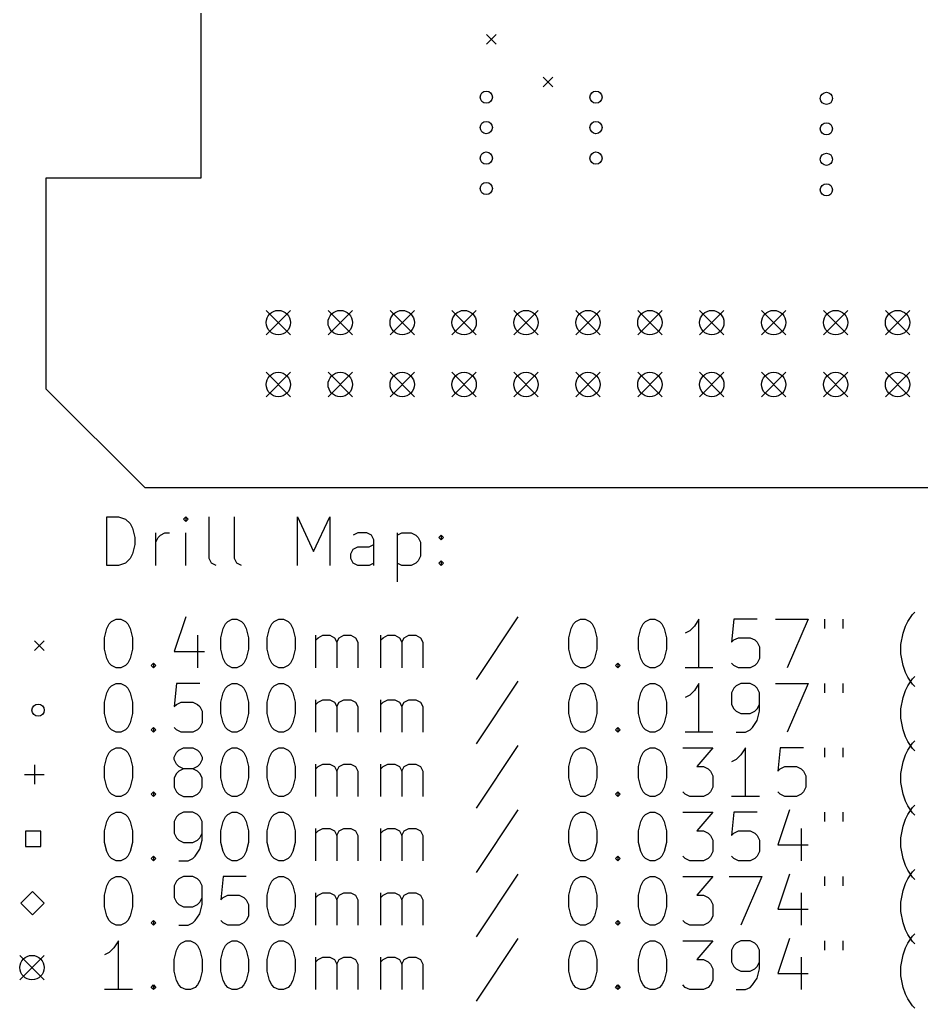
# Model space of a CAD drawing. Extents: x 135.6 to 207.8, y -129.5 to -37.1.
# Drawn here: x 135.61 to 172.59, y -129.52 to -88.98 of the extents above; entities that cross this region are included whole.
import ezdxf

# ---------------------------------------------------------------- set-up
doc = ezdxf.new("R2010")
doc.units = 0
doc.layers.add('BLACK', color=7, linetype='CONTINUOUS')

msp = doc.modelspace()

# ---------------------------------------------------------------- linework, layer by layer
at = {"layer": 'BLACK', "linetype": 'CONTINUOUS'}
for p, q in [((143.038, -86.844), (143.038, -95.48)), ((154.753, -89.575), (155.153, -89.975)), ((155.153, -89.575), (154.753, -89.975)), ((157.08, -91.325), (157.48, -91.725)), ((157.48, -91.325), (157.08, -91.725)), ((136.688, -95.48), (136.688, -104.116)), ((143.038, -95.48), (136.688, -95.48)), ((145.72, -100.897), (146.72, -101.897)), ((146.72, -100.897), (145.72, -101.897)), ((148.26, -100.897), (149.26, -101.897)), ((149.26, -100.897), (148.26, -101.897)), ((150.8, -100.897), (151.8, -101.897)), ((151.8, -100.897), (150.8, -101.897)), ((153.34, -100.897), (154.34, -101.897)), ((154.34, -100.897), (153.34, -101.897)), ((155.88, -100.897), (156.88, -101.897)), ((156.88, -100.897), (155.88, -101.897)), ((158.42, -100.897), (159.42, -101.897)), ((159.42, -100.897), (158.42, -101.897)), ((160.96, -100.897), (161.96, -101.897)), ((161.96, -100.897), (160.96, -101.897)), ((163.5, -100.897), (164.5, -101.897)), ((164.5, -100.897), (163.5, -101.897)), ((166.04, -100.897), (167.04, -101.897)), ((167.04, -100.897), (166.04, -101.897)), ((168.58, -100.897), (169.58, -101.897)), ((169.58, -100.897), (168.58, -101.897)), ((171.12, -100.897), (172.12, -101.897)), ((172.12, -100.897), (171.12, -101.897)), ((145.72, -103.438), (146.72, -104.438)), ((146.72, -103.438), (145.72, -104.438)), ((148.26, -103.438), (149.26, -104.438)), ((149.26, -103.438), (148.26, -104.438)), ((150.8, -103.438), (151.8, -104.438)), ((151.8, -103.438), (150.8, -104.438)), ((153.34, -103.438), (154.34, -104.438)), ((154.34, -103.438), (153.34, -104.438)), ((155.88, -103.438), (156.88, -104.438)), ((156.88, -103.438), (155.88, -104.438)), ((158.42, -103.438), (159.42, -104.438)), ((159.42, -103.438), (158.42, -104.438)), ((160.96, -103.438), (161.96, -104.438)), ((161.96, -103.438), (160.96, -104.438)), ((163.5, -103.438), (164.5, -104.438)), ((164.5, -103.438), (163.5, -104.438)), ((166.04, -103.438), (167.04, -104.438)), ((167.04, -103.438), (166.04, -104.438)), ((168.58, -103.438), (169.58, -104.438)), ((169.58, -103.438), (168.58, -104.438)), ((171.12, -103.438), (172.12, -104.438)), ((172.12, -103.438), (171.12, -104.438)), ((140.752, -108.18), (136.688, -104.116)), ((200.442, -108.18), (140.752, -108.18)), ((139.189, -111.36), (139.189, -109.36)), ((139.189, -109.36), (139.665, -109.36)), ((139.665, -109.36), (139.951, -109.455)), ((139.951, -109.455), (140.142, -109.645)), ((142.427, -109.36), (142.332, -109.455)), ((142.332, -109.455), (142.427, -109.55)), ((142.523, -109.455), (142.427, -109.36)), ((142.427, -109.36), (142.427, -109.55)), ((142.427, -109.55), (142.523, -109.455)), ((143.38, -111.074), (143.38, -109.36)), ((144.427, -111.074), (144.427, -109.36)), ((146.999, -111.36), (146.999, -109.36)), ((146.999, -109.36), (147.665, -110.788)), ((147.665, -110.788), (148.332, -109.36)), ((148.332, -109.36), (148.332, -111.36)), ((140.142, -109.645), (140.237, -109.836)), ((140.237, -109.836), (140.332, -110.217)), ((140.332, -110.217), (140.332, -110.503)), ((141.189, -111.36), (141.189, -110.026)), ((141.189, -110.407), (141.284, -110.217)), ((141.284, -110.217), (141.38, -110.122)), ((141.38, -110.122), (141.57, -110.026)), ((141.57, -110.026), (141.761, -110.026)), ((142.427, -111.36), (142.427, -110.026)), ((149.475, -110.026), (149.284, -110.122)), ((149.856, -110.026), (149.475, -110.026)), ((150.046, -110.122), (149.856, -110.026)), ((150.142, -110.312), (150.046, -110.122)), ((151.094, -110.026), (151.094, -112.026)), ((151.094, -110.122), (151.284, -110.026)), ((151.284, -110.026), (151.665, -110.026)), ((151.665, -110.026), (151.856, -110.122)), ((151.856, -110.122), (151.951, -110.217)), ((151.951, -110.217), (152.046, -110.407)), ((152.808, -110.217), (152.903, -110.122)), ((152.903, -110.312), (152.808, -110.217)), ((152.903, -110.122), (152.999, -110.217)), ((152.903, -110.122), (152.903, -110.312)), ((152.999, -110.217), (152.903, -110.312)), ((140.332, -110.503), (140.237, -110.884)), ((149.284, -110.693), (149.475, -110.598)), ((149.475, -110.598), (149.951, -110.598)), ((149.951, -110.598), (150.142, -110.503)), ((150.142, -111.36), (150.142, -110.312)), ((152.046, -110.407), (152.046, -110.979)), ((140.142, -111.074), (139.951, -111.265)), ((140.237, -110.884), (140.142, -111.074)), ((143.475, -111.265), (143.38, -111.074)), ((144.523, -111.265), (144.427, -111.074)), ((149.189, -110.884), (149.284, -110.693)), ((149.189, -111.074), (149.189, -110.884)), ((149.284, -111.265), (149.189, -111.074)), ((152.046, -110.979), (151.951, -111.169)), ((139.665, -111.36), (139.189, -111.36)), ((139.951, -111.265), (139.665, -111.36)), ((143.665, -111.36), (143.475, -111.265)), ((144.713, -111.36), (144.523, -111.265)), ((149.475, -111.36), (149.284, -111.265)), ((149.951, -111.36), (149.475, -111.36)), ((150.142, -111.265), (149.951, -111.36)), ((151.284, -111.36), (151.094, -111.265)), ((151.665, -111.36), (151.284, -111.36)), ((151.856, -111.265), (151.665, -111.36)), ((151.951, -111.169), (151.856, -111.265)), ((152.808, -111.265), (152.903, -111.169)), ((152.903, -111.36), (152.808, -111.265)), ((152.903, -111.169), (152.999, -111.265)), ((152.903, -111.169), (152.903, -111.36)), ((152.999, -111.265), (152.903, -111.36)), ((142.427, -113.465), (141.951, -114.893)), ((156.046, -113.465), (154.332, -116.036)), ((172.046, -113.655), (172.237, -113.369)), ((172.237, -113.369), (172.332, -113.274)), ((139.189, -113.941), (139.284, -113.75)), ((139.284, -113.75), (139.38, -113.655)), ((139.38, -113.655), (139.57, -113.56)), ((139.57, -113.56), (139.761, -113.56)), ((139.761, -113.56), (139.951, -113.655)), ((139.951, -113.655), (140.046, -113.75)), ((140.046, -113.75), (140.142, -113.941)), ((143.951, -113.941), (144.046, -113.75)), ((144.046, -113.75), (144.142, -113.655)), ((144.142, -113.655), (144.332, -113.56)), ((144.332, -113.56), (144.523, -113.56)), ((144.523, -113.56), (144.713, -113.655)), ((144.713, -113.655), (144.808, -113.75)), ((144.808, -113.75), (144.903, -113.941)), ((145.856, -113.941), (145.951, -113.75)), ((145.951, -113.75), (146.046, -113.655)), ((146.046, -113.655), (146.237, -113.56)), ((146.237, -113.56), (146.427, -113.56)), ((146.427, -113.56), (146.618, -113.655)), ((146.618, -113.655), (146.713, -113.75)), ((146.713, -113.75), (146.808, -113.941)), ((158.237, -113.941), (158.332, -113.75)), ((158.332, -113.75), (158.427, -113.655)), ((158.427, -113.655), (158.618, -113.56)), ((158.618, -113.56), (158.808, -113.56)), ((158.808, -113.56), (158.999, -113.655)), ((158.999, -113.655), (159.094, -113.75)), ((159.094, -113.75), (159.189, -113.941)), ((161.094, -113.941), (161.189, -113.75)), ((161.189, -113.75), (161.284, -113.655)), ((161.284, -113.655), (161.475, -113.56)), ((161.475, -113.56), (161.665, -113.56)), ((161.665, -113.56), (161.856, -113.655)), ((161.856, -113.655), (161.951, -113.75)), ((161.951, -113.75), (162.046, -113.941)), ((163.284, -113.845), (163.094, -114.036)), ((163.475, -113.56), (163.284, -113.845)), ((163.475, -115.56), (163.475, -113.56)), ((164.903, -113.56), (164.808, -114.512)), ((165.856, -113.56), (164.903, -113.56)), ((166.618, -113.56), (167.951, -113.56)), ((167.951, -113.56), (167.094, -115.56)), ((168.618, -113.56), (168.618, -113.941)), ((169.38, -113.56), (169.38, -113.941)), ((171.856, -114.131), (171.951, -113.845)), ((171.951, -113.845), (172.046, -113.655)), ((139.094, -114.322), (139.189, -113.941)), ((139.094, -114.798), (139.094, -114.322)), ((140.142, -113.941), (140.237, -114.322)), ((140.237, -114.322), (140.237, -114.798)), ((142.903, -114.226), (142.903, -115.56)), ((143.856, -114.322), (143.951, -113.941)), ((143.856, -114.798), (143.856, -114.322)), ((144.903, -113.941), (144.999, -114.322)), ((144.999, -114.322), (144.999, -114.798)), ((145.761, -114.322), (145.856, -113.941)), ((145.761, -114.798), (145.761, -114.322)), ((146.808, -113.941), (146.903, -114.322)), ((146.903, -114.322), (146.903, -114.798)), ((147.761, -115.56), (147.761, -114.226)), ((147.761, -114.417), (147.856, -114.322)), ((147.856, -114.322), (148.046, -114.226)), ((148.046, -114.226), (148.332, -114.226)), ((148.332, -114.226), (148.523, -114.322)), ((148.523, -114.322), (148.618, -114.512)), ((148.618, -114.512), (148.713, -114.322)), ((148.713, -114.322), (148.903, -114.226)), ((148.903, -114.226), (149.189, -114.226)), ((149.189, -114.226), (149.38, -114.322)), ((149.38, -114.322), (149.475, -114.512)), ((150.427, -115.56), (150.427, -114.226)), ((150.427, -114.417), (150.523, -114.322)), ((150.523, -114.322), (150.713, -114.226)), ((150.713, -114.226), (150.999, -114.226)), ((150.999, -114.226), (151.189, -114.322)), ((151.189, -114.322), (151.284, -114.512)), ((151.284, -114.512), (151.38, -114.322)), ((151.38, -114.322), (151.57, -114.226)), ((151.57, -114.226), (151.856, -114.226)), ((151.856, -114.226), (152.046, -114.322)), ((152.046, -114.322), (152.142, -114.512)), ((158.142, -114.322), (158.237, -113.941)), ((158.142, -114.798), (158.142, -114.322)), ((159.189, -113.941), (159.284, -114.322)), ((159.284, -114.322), (159.284, -114.798)), ((160.999, -114.322), (161.094, -113.941)), ((160.999, -114.798), (160.999, -114.322)), ((162.046, -113.941), (162.142, -114.322)), ((162.142, -114.322), (162.142, -114.798)), ((163.094, -114.036), (162.903, -114.131)), ((164.903, -114.417), (165.094, -114.322)), ((165.094, -114.322), (165.57, -114.322)), ((165.57, -114.322), (165.761, -114.417)), ((171.761, -114.607), (171.856, -114.131)), ((136.213, -114.455), (136.613, -114.855)), ((136.613, -114.455), (136.213, -114.855)), ((148.618, -114.512), (148.618, -115.56)), ((149.475, -114.512), (149.475, -115.56)), ((151.284, -114.512), (151.284, -115.56)), ((152.142, -114.512), (152.142, -115.56)), ((164.808, -114.512), (164.903, -114.417)), ((165.761, -114.417), (165.856, -114.512)), ((165.856, -114.512), (165.951, -114.703)), ((165.951, -114.703), (165.951, -115.179)), ((171.761, -114.988), (171.761, -114.607)), ((139.189, -115.179), (139.094, -114.798)), ((140.237, -114.798), (140.142, -115.179)), ((141.951, -114.893), (143.189, -114.893)), ((143.951, -115.179), (143.856, -114.798)), ((144.999, -114.798), (144.903, -115.179)), ((145.856, -115.179), (145.761, -114.798)), ((146.903, -114.798), (146.808, -115.179)), ((158.237, -115.179), (158.142, -114.798)), ((159.284, -114.798), (159.189, -115.179)), ((161.094, -115.179), (160.999, -114.798)), ((162.142, -114.798), (162.046, -115.179)), ((171.856, -115.465), (171.761, -114.988)), ((139.284, -115.369), (139.189, -115.179)), ((139.38, -115.465), (139.284, -115.369)), ((139.57, -115.56), (139.38, -115.465)), ((139.951, -115.465), (139.761, -115.56)), ((140.046, -115.369), (139.951, -115.465)), ((140.142, -115.179), (140.046, -115.369)), ((140.999, -115.465), (141.094, -115.369)), ((141.094, -115.56), (140.999, -115.465)), ((141.094, -115.369), (141.189, -115.465)), ((141.094, -115.369), (141.094, -115.56)), ((141.189, -115.465), (141.094, -115.56)), ((144.046, -115.369), (143.951, -115.179)), ((144.142, -115.465), (144.046, -115.369)), ((144.332, -115.56), (144.142, -115.465)), ((144.713, -115.465), (144.523, -115.56)), ((144.808, -115.369), (144.713, -115.465)), ((144.903, -115.179), (144.808, -115.369)), ((145.951, -115.369), (145.856, -115.179)), ((146.046, -115.465), (145.951, -115.369)), ((146.237, -115.56), (146.046, -115.465)), ((146.618, -115.465), (146.427, -115.56)), ((146.713, -115.369), (146.618, -115.465)), ((146.808, -115.179), (146.713, -115.369)), ((158.332, -115.369), (158.237, -115.179)), ((158.427, -115.465), (158.332, -115.369)), ((158.618, -115.56), (158.427, -115.465)), ((158.999, -115.465), (158.808, -115.56)), ((159.094, -115.369), (158.999, -115.465)), ((159.189, -115.179), (159.094, -115.369)), ((160.046, -115.465), (160.142, -115.369)), ((160.142, -115.56), (160.046, -115.465)), ((160.142, -115.369), (160.237, -115.465)), ((160.142, -115.369), (160.142, -115.56)), ((160.237, -115.465), (160.142, -115.56)), ((161.189, -115.369), (161.094, -115.179)), ((161.284, -115.465), (161.189, -115.369)), ((161.475, -115.56), (161.284, -115.465)), ((161.856, -115.465), (161.665, -115.56)), ((161.951, -115.369), (161.856, -115.465)), ((162.046, -115.179), (161.951, -115.369)), ((164.903, -115.465), (164.808, -115.369)), ((165.094, -115.56), (164.903, -115.465)), ((165.761, -115.465), (165.57, -115.56)), ((165.856, -115.369), (165.761, -115.465)), ((165.951, -115.179), (165.856, -115.369)), ((171.951, -115.75), (171.856, -115.465)), ((139.761, -115.56), (139.57, -115.56)), ((144.523, -115.56), (144.332, -115.56)), ((146.427, -115.56), (146.237, -115.56)), ((158.808, -115.56), (158.618, -115.56)), ((161.665, -115.56), (161.475, -115.56)), ((164.046, -115.56), (162.903, -115.56)), ((165.57, -115.56), (165.094, -115.56)), ((172.046, -115.941), (171.951, -115.75)), ((172.237, -116.226), (172.046, -115.941)), ((172.237, -116.009), (172.332, -115.914)), ((139.284, -116.39), (139.38, -116.295)), ((139.38, -116.295), (139.57, -116.2)), ((139.57, -116.2), (139.761, -116.2)), ((139.761, -116.2), (139.951, -116.295)), ((139.951, -116.295), (140.046, -116.39)), ((142.046, -116.2), (141.951, -117.152)), ((142.999, -116.2), (142.046, -116.2)), ((144.046, -116.39), (144.142, -116.295)), ((144.142, -116.295), (144.332, -116.2)), ((144.332, -116.2), (144.523, -116.2)), ((144.523, -116.2), (144.713, -116.295)), ((144.713, -116.295), (144.808, -116.39)), ((145.951, -116.39), (146.046, -116.295)), ((146.046, -116.295), (146.237, -116.2)), ((146.237, -116.2), (146.427, -116.2)), ((146.427, -116.2), (146.618, -116.295)), ((146.618, -116.295), (146.713, -116.39)), ((156.046, -116.105), (154.332, -118.676)), ((158.332, -116.39), (158.427, -116.295)), ((158.427, -116.295), (158.618, -116.2)), ((158.618, -116.2), (158.808, -116.2)), ((158.808, -116.2), (158.999, -116.295)), ((158.999, -116.295), (159.094, -116.39)), ((161.189, -116.39), (161.284, -116.295)), ((161.284, -116.295), (161.475, -116.2)), ((161.475, -116.2), (161.665, -116.2)), ((161.665, -116.2), (161.856, -116.295)), ((161.856, -116.295), (161.951, -116.39)), ((163.475, -116.2), (163.284, -116.485)), ((163.475, -118.2), (163.475, -116.2)), ((164.999, -116.295), (164.903, -116.39)), ((165.189, -116.2), (164.999, -116.295)), ((165.57, -116.2), (165.189, -116.2)), ((165.761, -116.295), (165.57, -116.2)), ((165.856, -116.39), (165.761, -116.295)), ((166.618, -116.2), (167.951, -116.2)), ((167.951, -116.2), (167.094, -118.2)), ((168.618, -116.2), (168.618, -116.581)), ((169.38, -116.2), (169.38, -116.581)), ((171.951, -116.485), (172.046, -116.295)), ((172.046, -116.295), (172.237, -116.009)), ((172.332, -116.322), (172.237, -116.226)), ((139.094, -116.962), (139.189, -116.581)), ((139.189, -116.581), (139.284, -116.39)), ((140.046, -116.39), (140.142, -116.581)), ((140.142, -116.581), (140.237, -116.962)), ((143.856, -116.962), (143.951, -116.581)), ((143.951, -116.581), (144.046, -116.39)), ((144.808, -116.39), (144.903, -116.581)), ((144.903, -116.581), (144.999, -116.962)), ((145.761, -116.962), (145.856, -116.581)), ((145.856, -116.581), (145.951, -116.39)), ((146.713, -116.39), (146.808, -116.581)), ((146.808, -116.581), (146.903, -116.962)), ((158.142, -116.962), (158.237, -116.581)), ((158.237, -116.581), (158.332, -116.39)), ((159.094, -116.39), (159.189, -116.581)), ((159.189, -116.581), (159.284, -116.962)), ((160.999, -116.962), (161.094, -116.581)), ((161.094, -116.581), (161.189, -116.39)), ((161.951, -116.39), (162.046, -116.581)), ((162.046, -116.581), (162.142, -116.962)), ((163.094, -116.676), (162.903, -116.771)), ((163.284, -116.485), (163.094, -116.676)), ((164.903, -116.39), (164.808, -116.581)), ((164.808, -116.581), (164.808, -117.057)), ((165.951, -116.581), (165.856, -116.39)), ((165.951, -117.343), (165.951, -116.581)), ((171.761, -117.247), (171.856, -116.771)), ((171.856, -116.771), (171.951, -116.485)), ((139.094, -117.438), (139.094, -116.962)), ((140.237, -116.962), (140.237, -117.438)), ((141.951, -117.152), (142.046, -117.057)), ((142.046, -117.057), (142.237, -116.962)), ((142.237, -116.962), (142.713, -116.962)), ((142.713, -116.962), (142.903, -117.057)), ((142.903, -117.057), (142.999, -117.152)), ((142.999, -117.152), (143.094, -117.343)), ((143.856, -117.438), (143.856, -116.962)), ((144.999, -116.962), (144.999, -117.438)), ((145.761, -117.438), (145.761, -116.962)), ((146.903, -116.962), (146.903, -117.438)), ((147.761, -118.2), (147.761, -116.866)), ((147.761, -117.057), (147.856, -116.962)), ((147.856, -116.962), (148.046, -116.866)), ((148.046, -116.866), (148.332, -116.866)), ((148.332, -116.866), (148.523, -116.962)), ((148.523, -116.962), (148.618, -117.152)), ((148.618, -117.152), (148.713, -116.962)), ((148.618, -117.152), (148.618, -118.2)), ((148.713, -116.962), (148.903, -116.866)), ((148.903, -116.866), (149.189, -116.866)), ((149.189, -116.866), (149.38, -116.962)), ((149.38, -116.962), (149.475, -117.152)), ((149.475, -117.152), (149.475, -118.2)), ((150.427, -118.2), (150.427, -116.866)), ((150.427, -117.057), (150.523, -116.962)), ((150.523, -116.962), (150.713, -116.866)), ((150.713, -116.866), (150.999, -116.866)), ((150.999, -116.866), (151.189, -116.962)), ((151.189, -116.962), (151.284, -117.152)), ((151.284, -117.152), (151.38, -116.962)), ((151.284, -117.152), (151.284, -118.2)), ((151.38, -116.962), (151.57, -116.866)), ((151.57, -116.866), (151.856, -116.866)), ((151.856, -116.866), (152.046, -116.962)), ((152.046, -116.962), (152.142, -117.152)), ((152.142, -117.152), (152.142, -118.2)), ((158.142, -117.438), (158.142, -116.962)), ((159.284, -116.962), (159.284, -117.438)), ((160.999, -117.438), (160.999, -116.962)), ((162.142, -116.962), (162.142, -117.438)), ((164.808, -117.057), (164.903, -117.247)), ((165.856, -117.247), (165.951, -117.057)), ((139.189, -117.819), (139.094, -117.438)), ((140.237, -117.438), (140.142, -117.819)), ((143.094, -117.343), (143.094, -117.819)), ((143.951, -117.819), (143.856, -117.438)), ((144.999, -117.438), (144.903, -117.819)), ((145.856, -117.819), (145.761, -117.438)), ((146.903, -117.438), (146.808, -117.819)), ((158.237, -117.819), (158.142, -117.438)), ((159.284, -117.438), (159.189, -117.819)), ((161.094, -117.819), (160.999, -117.438)), ((162.142, -117.438), (162.046, -117.819)), ((164.903, -117.247), (164.999, -117.343)), ((164.999, -117.343), (165.189, -117.438)), ((165.189, -117.438), (165.57, -117.438)), ((165.57, -117.438), (165.761, -117.343)), ((165.761, -117.343), (165.856, -117.247)), ((165.856, -117.724), (165.951, -117.343)), ((171.761, -117.628), (171.761, -117.247)), ((139.284, -118.009), (139.189, -117.819)), ((140.142, -117.819), (140.046, -118.009)), ((143.094, -117.819), (142.999, -118.009)), ((144.046, -118.009), (143.951, -117.819)), ((144.903, -117.819), (144.808, -118.009)), ((145.951, -118.009), (145.856, -117.819)), ((146.808, -117.819), (146.713, -118.009)), ((158.332, -118.009), (158.237, -117.819)), ((159.189, -117.819), (159.094, -118.009)), ((161.189, -118.009), (161.094, -117.819)), ((162.046, -117.819), (161.951, -118.009)), ((165.665, -118.009), (165.856, -117.724)), ((171.856, -118.105), (171.761, -117.628)), ((139.38, -118.105), (139.284, -118.009)), ((139.57, -118.2), (139.38, -118.105)), ((139.761, -118.2), (139.57, -118.2)), ((139.951, -118.105), (139.761, -118.2)), ((140.046, -118.009), (139.951, -118.105)), ((140.999, -118.105), (141.094, -118.009)), ((141.094, -118.2), (140.999, -118.105)), ((141.094, -118.009), (141.189, -118.105)), ((141.094, -118.009), (141.094, -118.2)), ((141.189, -118.105), (141.094, -118.2)), ((142.046, -118.105), (141.951, -118.009)), ((142.237, -118.2), (142.046, -118.105)), ((142.713, -118.2), (142.237, -118.2)), ((142.903, -118.105), (142.713, -118.2)), ((142.999, -118.009), (142.903, -118.105)), ((144.142, -118.105), (144.046, -118.009)), ((144.332, -118.2), (144.142, -118.105)), ((144.523, -118.2), (144.332, -118.2)), ((144.713, -118.105), (144.523, -118.2)), ((144.808, -118.009), (144.713, -118.105)), ((146.046, -118.105), (145.951, -118.009)), ((146.237, -118.2), (146.046, -118.105)), ((146.427, -118.2), (146.237, -118.2)), ((146.618, -118.105), (146.427, -118.2)), ((146.713, -118.009), (146.618, -118.105)), ((158.427, -118.105), (158.332, -118.009)), ((158.618, -118.2), (158.427, -118.105)), ((158.808, -118.2), (158.618, -118.2)), ((158.999, -118.105), (158.808, -118.2)), ((159.094, -118.009), (158.999, -118.105)), ((160.046, -118.105), (160.142, -118.009)), ((160.142, -118.2), (160.046, -118.105)), ((160.142, -118.009), (160.237, -118.105)), ((160.142, -118.009), (160.142, -118.2)), ((160.237, -118.105), (160.142, -118.2)), ((161.284, -118.105), (161.189, -118.009)), ((161.475, -118.2), (161.284, -118.105)), ((161.665, -118.2), (161.475, -118.2)), ((161.856, -118.105), (161.665, -118.2)), ((161.951, -118.009), (161.856, -118.105)), ((164.046, -118.2), (162.903, -118.2)), ((164.999, -118.2), (165.38, -118.2)), ((165.38, -118.2), (165.57, -118.105)), ((165.57, -118.105), (165.665, -118.009)), ((171.951, -118.39), (171.856, -118.105)), ((172.046, -118.581), (171.951, -118.39)), ((156.046, -118.745), (154.332, -121.316)), ((172.237, -118.866), (172.046, -118.581)), ((172.046, -118.935), (172.237, -118.649)), ((172.237, -118.649), (172.332, -118.554)), ((139.189, -119.221), (139.284, -119.03)), ((139.284, -119.03), (139.38, -118.935)), ((139.38, -118.935), (139.57, -118.84)), ((139.57, -118.84), (139.761, -118.84)), ((139.761, -118.84), (139.951, -118.935)), ((139.951, -118.935), (140.046, -119.03)), ((140.046, -119.03), (140.142, -119.221)), ((141.951, -119.221), (142.046, -119.03)), ((142.046, -119.03), (142.142, -118.935)), ((142.142, -118.935), (142.332, -118.84)), ((142.332, -118.84), (142.713, -118.84)), ((142.713, -118.84), (142.903, -118.935)), ((142.903, -118.935), (142.999, -119.03)), ((142.999, -119.03), (143.094, -119.221)), ((143.951, -119.221), (144.046, -119.03)), ((144.046, -119.03), (144.142, -118.935)), ((144.142, -118.935), (144.332, -118.84)), ((144.332, -118.84), (144.523, -118.84)), ((144.523, -118.84), (144.713, -118.935)), ((144.713, -118.935), (144.808, -119.03)), ((144.808, -119.03), (144.903, -119.221)), ((145.856, -119.221), (145.951, -119.03)), ((145.951, -119.03), (146.046, -118.935)), ((146.046, -118.935), (146.237, -118.84)), ((146.237, -118.84), (146.427, -118.84)), ((146.427, -118.84), (146.618, -118.935)), ((146.618, -118.935), (146.713, -119.03)), ((146.713, -119.03), (146.808, -119.221)), ((158.237, -119.221), (158.332, -119.03)), ((158.332, -119.03), (158.427, -118.935)), ((158.427, -118.935), (158.618, -118.84)), ((158.618, -118.84), (158.808, -118.84)), ((158.808, -118.84), (158.999, -118.935)), ((158.999, -118.935), (159.094, -119.03)), ((159.094, -119.03), (159.189, -119.221)), ((161.094, -119.221), (161.189, -119.03)), ((161.189, -119.03), (161.284, -118.935)), ((161.284, -118.935), (161.475, -118.84)), ((161.475, -118.84), (161.665, -118.84)), ((161.665, -118.84), (161.856, -118.935)), ((161.856, -118.935), (161.951, -119.03)), ((161.951, -119.03), (162.046, -119.221)), ((162.808, -118.84), (164.046, -118.84)), ((164.046, -118.84), (163.38, -119.602)), ((165.189, -119.125), (164.999, -119.316)), ((165.38, -118.84), (165.189, -119.125)), ((165.38, -120.84), (165.38, -118.84)), ((166.808, -118.84), (166.713, -119.792)), ((167.761, -118.84), (166.808, -118.84)), ((168.618, -118.84), (168.618, -119.221)), ((169.38, -118.84), (169.38, -119.221)), ((171.856, -119.411), (171.951, -119.125)), ((171.951, -119.125), (172.046, -118.935)), ((172.332, -118.962), (172.237, -118.866)), ((136.213, -119.535), (136.213, -120.335)), ((139.094, -119.602), (139.189, -119.221)), ((139.094, -120.078), (139.094, -119.602)), ((140.142, -119.221), (140.237, -119.602)), ((140.237, -119.602), (140.237, -120.078)), ((141.951, -119.316), (141.951, -119.221)), ((142.046, -119.506), (141.951, -119.316)), ((142.142, -119.602), (142.046, -119.506)), ((142.332, -119.697), (142.142, -119.602)), ((142.903, -119.602), (142.713, -119.697)), ((142.999, -119.506), (142.903, -119.602)), ((143.094, -119.316), (142.999, -119.506)), ((143.094, -119.221), (143.094, -119.316)), ((143.856, -119.602), (143.951, -119.221)), ((143.856, -120.078), (143.856, -119.602)), ((144.903, -119.221), (144.999, -119.602)), ((144.999, -119.602), (144.999, -120.078)), ((145.761, -119.602), (145.856, -119.221)), ((145.761, -120.078), (145.761, -119.602)), ((146.808, -119.221), (146.903, -119.602)), ((146.903, -119.602), (146.903, -120.078)), ((147.761, -120.84), (147.761, -119.506)), ((147.761, -119.697), (147.856, -119.602)), ((147.856, -119.602), (148.046, -119.506)), ((148.046, -119.506), (148.332, -119.506)), ((148.332, -119.506), (148.523, -119.602)), ((148.523, -119.602), (148.618, -119.792)), ((148.618, -119.792), (148.713, -119.602)), ((148.713, -119.602), (148.903, -119.506)), ((148.903, -119.506), (149.189, -119.506)), ((149.189, -119.506), (149.38, -119.602)), ((149.38, -119.602), (149.475, -119.792)), ((150.427, -120.84), (150.427, -119.506)), ((150.427, -119.697), (150.523, -119.602)), ((150.523, -119.602), (150.713, -119.506)), ((150.713, -119.506), (150.999, -119.506)), ((150.999, -119.506), (151.189, -119.602)), ((151.189, -119.602), (151.284, -119.792)), ((151.284, -119.792), (151.38, -119.602)), ((151.38, -119.602), (151.57, -119.506)), ((151.57, -119.506), (151.856, -119.506)), ((151.856, -119.506), (152.046, -119.602)), ((152.046, -119.602), (152.142, -119.792)), ((158.142, -119.602), (158.237, -119.221)), ((158.142, -120.078), (158.142, -119.602)), ((159.189, -119.221), (159.284, -119.602)), ((159.284, -119.602), (159.284, -120.078)), ((160.999, -119.602), (161.094, -119.221)), ((160.999, -120.078), (160.999, -119.602)), ((162.046, -119.221), (162.142, -119.602)), ((162.142, -119.602), (162.142, -120.078)), ((163.38, -119.602), (163.665, -119.602)), ((163.665, -119.602), (163.856, -119.697)), ((164.999, -119.316), (164.808, -119.411)), ((166.808, -119.697), (166.999, -119.602)), ((166.999, -119.602), (167.475, -119.602)), ((167.475, -119.602), (167.665, -119.697)), ((171.761, -119.887), (171.856, -119.411)), ((135.813, -119.935), (136.613, -119.935)), ((142.046, -119.887), (141.951, -120.078)), ((142.142, -119.792), (142.046, -119.887)), ((142.332, -119.697), (142.142, -119.792)), ((142.713, -119.697), (142.332, -119.697)), ((142.903, -119.792), (142.713, -119.697)), ((142.999, -119.887), (142.903, -119.792)), ((143.094, -120.078), (142.999, -119.887)), ((148.618, -119.792), (148.618, -120.84)), ((149.475, -119.792), (149.475, -120.84)), ((151.284, -119.792), (151.284, -120.84)), ((152.142, -119.792), (152.142, -120.84)), ((163.856, -119.697), (163.951, -119.792)), ((163.951, -119.792), (164.046, -119.983)), ((164.046, -119.983), (164.046, -120.459)), ((166.713, -119.792), (166.808, -119.697)), ((167.665, -119.697), (167.761, -119.792)), ((167.761, -119.792), (167.856, -119.983)), ((167.856, -119.983), (167.856, -120.459)), ((171.761, -120.268), (171.761, -119.887)), ((139.189, -120.459), (139.094, -120.078)), ((140.237, -120.078), (140.142, -120.459)), ((141.951, -120.078), (141.951, -120.459)), ((143.094, -120.459), (143.094, -120.078)), ((143.951, -120.459), (143.856, -120.078)), ((144.999, -120.078), (144.903, -120.459)), ((145.856, -120.459), (145.761, -120.078)), ((146.903, -120.078), (146.808, -120.459)), ((158.237, -120.459), (158.142, -120.078)), ((159.284, -120.078), (159.189, -120.459)), ((161.094, -120.459), (160.999, -120.078)), ((162.142, -120.078), (162.046, -120.459)), ((171.856, -120.745), (171.761, -120.268)), ((139.284, -120.649), (139.189, -120.459)), ((139.38, -120.745), (139.284, -120.649)), ((139.57, -120.84), (139.38, -120.745)), ((139.951, -120.745), (139.761, -120.84)), ((140.046, -120.649), (139.951, -120.745)), ((140.142, -120.459), (140.046, -120.649)), ((140.999, -120.745), (141.094, -120.649)), ((141.094, -120.84), (140.999, -120.745)), ((141.094, -120.649), (141.189, -120.745)), ((141.094, -120.649), (141.094, -120.84)), ((141.189, -120.745), (141.094, -120.84)), ((141.951, -120.459), (142.046, -120.649)), ((142.046, -120.649), (142.142, -120.745)), ((142.142, -120.745), (142.332, -120.84)), ((142.713, -120.84), (142.903, -120.745)), ((142.903, -120.745), (142.999, -120.649)), ((142.999, -120.649), (143.094, -120.459)), ((144.046, -120.649), (143.951, -120.459)), ((144.142, -120.745), (144.046, -120.649)), ((144.332, -120.84), (144.142, -120.745)), ((144.713, -120.745), (144.523, -120.84)), ((144.808, -120.649), (144.713, -120.745)), ((144.903, -120.459), (144.808, -120.649)), ((145.951, -120.649), (145.856, -120.459)), ((146.046, -120.745), (145.951, -120.649)), ((146.237, -120.84), (146.046, -120.745)), ((146.618, -120.745), (146.427, -120.84)), ((146.713, -120.649), (146.618, -120.745)), ((146.808, -120.459), (146.713, -120.649)), ((158.332, -120.649), (158.237, -120.459)), ((158.427, -120.745), (158.332, -120.649)), ((158.618, -120.84), (158.427, -120.745)), ((158.999, -120.745), (158.808, -120.84)), ((159.094, -120.649), (158.999, -120.745)), ((159.189, -120.459), (159.094, -120.649)), ((160.046, -120.745), (160.142, -120.649)), ((160.142, -120.84), (160.046, -120.745)), ((160.142, -120.649), (160.237, -120.745)), ((160.142, -120.649), (160.142, -120.84)), ((160.237, -120.745), (160.142, -120.84)), ((161.189, -120.649), (161.094, -120.459)), ((161.284, -120.745), (161.189, -120.649)), ((161.475, -120.84), (161.284, -120.745)), ((161.856, -120.745), (161.665, -120.84)), ((161.951, -120.649), (161.856, -120.745)), ((162.046, -120.459), (161.951, -120.649)), ((162.903, -120.745), (162.808, -120.649)), ((163.094, -120.84), (162.903, -120.745)), ((163.856, -120.745), (163.665, -120.84)), ((163.951, -120.649), (163.856, -120.745)), ((164.046, -120.459), (163.951, -120.649)), ((166.808, -120.745), (166.713, -120.649)), ((166.999, -120.84), (166.808, -120.745)), ((167.665, -120.745), (167.475, -120.84)), ((167.761, -120.649), (167.665, -120.745)), ((167.856, -120.459), (167.761, -120.649)), ((171.951, -121.03), (171.856, -120.745)), ((139.761, -120.84), (139.57, -120.84)), ((142.332, -120.84), (142.713, -120.84)), ((144.523, -120.84), (144.332, -120.84)), ((146.427, -120.84), (146.237, -120.84)), ((158.808, -120.84), (158.618, -120.84)), ((161.665, -120.84), (161.475, -120.84)), ((163.665, -120.84), (163.094, -120.84)), ((165.951, -120.84), (164.808, -120.84)), ((167.475, -120.84), (166.999, -120.84)), ((172.046, -121.221), (171.951, -121.03)), ((172.237, -121.506), (172.046, -121.221)), ((172.237, -121.289), (172.332, -121.194)), ((139.284, -121.67), (139.38, -121.575)), ((139.38, -121.575), (139.57, -121.48)), ((139.57, -121.48), (139.761, -121.48)), ((139.761, -121.48), (139.951, -121.575)), ((139.951, -121.575), (140.046, -121.67)), ((142.142, -121.575), (142.046, -121.67)), ((142.332, -121.48), (142.142, -121.575)), ((142.713, -121.48), (142.332, -121.48)), ((142.903, -121.575), (142.713, -121.48)), ((142.999, -121.67), (142.903, -121.575)), ((144.046, -121.67), (144.142, -121.575)), ((144.142, -121.575), (144.332, -121.48)), ((144.332, -121.48), (144.523, -121.48)), ((144.523, -121.48), (144.713, -121.575)), ((144.713, -121.575), (144.808, -121.67)), ((145.951, -121.67), (146.046, -121.575)), ((146.046, -121.575), (146.237, -121.48)), ((146.237, -121.48), (146.427, -121.48)), ((146.427, -121.48), (146.618, -121.575)), ((146.618, -121.575), (146.713, -121.67)), ((156.046, -121.385), (154.332, -123.956)), ((158.332, -121.67), (158.427, -121.575)), ((158.427, -121.575), (158.618, -121.48)), ((158.618, -121.48), (158.808, -121.48)), ((158.808, -121.48), (158.999, -121.575)), ((158.999, -121.575), (159.094, -121.67)), ((161.189, -121.67), (161.284, -121.575)), ((161.284, -121.575), (161.475, -121.48)), ((161.475, -121.48), (161.665, -121.48)), ((161.665, -121.48), (161.856, -121.575)), ((161.856, -121.575), (161.951, -121.67)), ((162.808, -121.48), (164.046, -121.48)), ((164.046, -121.48), (163.38, -122.242)), ((164.903, -121.48), (164.808, -122.432)), ((165.856, -121.48), (164.903, -121.48)), ((167.189, -121.385), (166.713, -122.813)), ((168.618, -121.48), (168.618, -121.861)), ((169.38, -121.48), (169.38, -121.861)), ((171.951, -121.765), (172.046, -121.575)), ((172.046, -121.575), (172.237, -121.289)), ((172.332, -121.602), (172.237, -121.506)), ((139.094, -122.242), (139.189, -121.861)), ((139.189, -121.861), (139.284, -121.67)), ((140.046, -121.67), (140.142, -121.861)), ((140.142, -121.861), (140.237, -122.242)), ((142.046, -121.67), (141.951, -121.861)), ((141.951, -121.861), (141.951, -122.337)), ((143.094, -121.861), (142.999, -121.67)), ((143.094, -122.623), (143.094, -121.861)), ((143.856, -122.242), (143.951, -121.861)), ((143.951, -121.861), (144.046, -121.67)), ((144.808, -121.67), (144.903, -121.861)), ((144.903, -121.861), (144.999, -122.242)), ((145.761, -122.242), (145.856, -121.861)), ((145.856, -121.861), (145.951, -121.67)), ((146.713, -121.67), (146.808, -121.861)), ((146.808, -121.861), (146.903, -122.242)), ((158.142, -122.242), (158.237, -121.861)), ((158.237, -121.861), (158.332, -121.67)), ((159.094, -121.67), (159.189, -121.861)), ((159.189, -121.861), (159.284, -122.242)), ((160.999, -122.242), (161.094, -121.861)), ((161.094, -121.861), (161.189, -121.67)), ((161.951, -121.67), (162.046, -121.861)), ((162.046, -121.861), (162.142, -122.242)), ((171.856, -122.051), (171.951, -121.765)), ((136.481, -122.257), (135.845, -122.257)), ((135.845, -122.257), (135.845, -122.893)), ((136.481, -122.893), (136.481, -122.257)), ((139.094, -122.718), (139.094, -122.242)), ((140.237, -122.242), (140.237, -122.718)), ((141.951, -122.337), (142.046, -122.527)), ((142.999, -122.527), (143.094, -122.337)), ((143.856, -122.718), (143.856, -122.242)), ((144.999, -122.242), (144.999, -122.718)), ((145.761, -122.718), (145.761, -122.242)), ((146.903, -122.242), (146.903, -122.718)), ((147.761, -123.48), (147.761, -122.146)), ((147.761, -122.337), (147.856, -122.242)), ((147.856, -122.242), (148.046, -122.146)), ((148.046, -122.146), (148.332, -122.146)), ((148.332, -122.146), (148.523, -122.242)), ((148.523, -122.242), (148.618, -122.432)), ((148.618, -122.432), (148.713, -122.242)), ((148.618, -122.432), (148.618, -123.48)), ((148.713, -122.242), (148.903, -122.146)), ((148.903, -122.146), (149.189, -122.146)), ((149.189, -122.146), (149.38, -122.242)), ((149.38, -122.242), (149.475, -122.432)), ((149.475, -122.432), (149.475, -123.48)), ((150.427, -123.48), (150.427, -122.146)), ((150.427, -122.337), (150.523, -122.242)), ((150.523, -122.242), (150.713, -122.146)), ((150.713, -122.146), (150.999, -122.146)), ((150.999, -122.146), (151.189, -122.242)), ((151.189, -122.242), (151.284, -122.432)), ((151.284, -122.432), (151.38, -122.242)), ((151.284, -122.432), (151.284, -123.48)), ((151.38, -122.242), (151.57, -122.146)), ((151.57, -122.146), (151.856, -122.146)), ((151.856, -122.146), (152.046, -122.242)), ((152.046, -122.242), (152.142, -122.432)), ((152.142, -122.432), (152.142, -123.48)), ((158.142, -122.718), (158.142, -122.242)), ((159.284, -122.242), (159.284, -122.718)), ((160.999, -122.718), (160.999, -122.242)), ((162.142, -122.242), (162.142, -122.718)), ((163.38, -122.242), (163.665, -122.242)), ((163.665, -122.242), (163.856, -122.337)), ((163.856, -122.337), (163.951, -122.432)), ((163.951, -122.432), (164.046, -122.623)), ((164.808, -122.432), (164.903, -122.337)), ((164.903, -122.337), (165.094, -122.242)), ((165.094, -122.242), (165.57, -122.242)), ((165.57, -122.242), (165.761, -122.337)), ((165.761, -122.337), (165.856, -122.432)), ((165.856, -122.432), (165.951, -122.623)), ((167.665, -122.146), (167.665, -123.48)), ((171.761, -122.527), (171.856, -122.051)), ((139.189, -123.099), (139.094, -122.718)), ((140.237, -122.718), (140.142, -123.099)), ((142.046, -122.527), (142.142, -122.623)), ((142.142, -122.623), (142.332, -122.718)), ((142.332, -122.718), (142.713, -122.718)), ((142.713, -122.718), (142.903, -122.623)), ((142.903, -122.623), (142.999, -122.527)), ((142.999, -123.004), (143.094, -122.623)), ((143.951, -123.099), (143.856, -122.718)), ((144.999, -122.718), (144.903, -123.099)), ((145.856, -123.099), (145.761, -122.718)), ((146.903, -122.718), (146.808, -123.099)), ((158.237, -123.099), (158.142, -122.718)), ((159.284, -122.718), (159.189, -123.099)), ((161.094, -123.099), (160.999, -122.718)), ((162.142, -122.718), (162.046, -123.099)), ((164.046, -122.623), (164.046, -123.099)), ((165.951, -122.623), (165.951, -123.099)), ((166.713, -122.813), (167.951, -122.813)), ((171.761, -122.908), (171.761, -122.527)), ((135.845, -122.893), (136.481, -122.893)), ((139.284, -123.289), (139.189, -123.099)), ((140.142, -123.099), (140.046, -123.289)), ((142.808, -123.289), (142.999, -123.004)), ((144.046, -123.289), (143.951, -123.099)), ((144.903, -123.099), (144.808, -123.289)), ((145.951, -123.289), (145.856, -123.099)), ((146.808, -123.099), (146.713, -123.289)), ((158.332, -123.289), (158.237, -123.099)), ((159.189, -123.099), (159.094, -123.289)), ((161.189, -123.289), (161.094, -123.099)), ((162.046, -123.099), (161.951, -123.289)), ((164.046, -123.099), (163.951, -123.289)), ((165.951, -123.099), (165.856, -123.289)), ((171.856, -123.385), (171.761, -122.908)), ((139.38, -123.385), (139.284, -123.289)), ((139.57, -123.48), (139.38, -123.385)), ((139.761, -123.48), (139.57, -123.48)), ((139.951, -123.385), (139.761, -123.48)), ((140.046, -123.289), (139.951, -123.385)), ((140.999, -123.385), (141.094, -123.289)), ((141.094, -123.48), (140.999, -123.385)), ((141.094, -123.289), (141.189, -123.385)), ((141.094, -123.289), (141.094, -123.48)), ((141.189, -123.385), (141.094, -123.48)), ((142.142, -123.48), (142.523, -123.48)), ((142.523, -123.48), (142.713, -123.385)), ((142.713, -123.385), (142.808, -123.289)), ((144.142, -123.385), (144.046, -123.289)), ((144.332, -123.48), (144.142, -123.385)), ((144.523, -123.48), (144.332, -123.48)), ((144.713, -123.385), (144.523, -123.48)), ((144.808, -123.289), (144.713, -123.385)), ((146.046, -123.385), (145.951, -123.289)), ((146.237, -123.48), (146.046, -123.385)), ((146.427, -123.48), (146.237, -123.48)), ((146.618, -123.385), (146.427, -123.48)), ((146.713, -123.289), (146.618, -123.385)), ((158.427, -123.385), (158.332, -123.289)), ((158.618, -123.48), (158.427, -123.385)), ((158.808, -123.48), (158.618, -123.48)), ((158.999, -123.385), (158.808, -123.48)), ((159.094, -123.289), (158.999, -123.385)), ((160.046, -123.385), (160.142, -123.289)), ((160.142, -123.48), (160.046, -123.385)), ((160.142, -123.289), (160.237, -123.385)), ((160.142, -123.289), (160.142, -123.48)), ((160.237, -123.385), (160.142, -123.48)), ((161.284, -123.385), (161.189, -123.289)), ((161.475, -123.48), (161.284, -123.385)), ((161.665, -123.48), (161.475, -123.48)), ((161.856, -123.385), (161.665, -123.48)), ((161.951, -123.289), (161.856, -123.385)), ((162.903, -123.385), (162.808, -123.289)), ((163.094, -123.48), (162.903, -123.385)), ((163.665, -123.48), (163.094, -123.48)), ((163.856, -123.385), (163.665, -123.48)), ((163.951, -123.289), (163.856, -123.385)), ((164.903, -123.385), (164.808, -123.289)), ((165.094, -123.48), (164.903, -123.385)), ((165.57, -123.48), (165.094, -123.48)), ((165.761, -123.385), (165.57, -123.48)), ((165.856, -123.289), (165.761, -123.385)), ((171.951, -123.67), (171.856, -123.385)), ((156.046, -124.025), (154.332, -126.596)), ((167.189, -124.025), (166.713, -125.453)), ((172.046, -123.861), (171.951, -123.67)), ((172.237, -124.146), (172.046, -123.861)), ((172.046, -124.215), (172.237, -123.929)), ((172.237, -123.929), (172.332, -123.834)), ((139.189, -124.501), (139.284, -124.31)), ((139.284, -124.31), (139.38, -124.215)), ((139.38, -124.215), (139.57, -124.12)), ((139.57, -124.12), (139.761, -124.12)), ((139.761, -124.12), (139.951, -124.215)), ((139.951, -124.215), (140.046, -124.31)), ((140.046, -124.31), (140.142, -124.501)), ((142.046, -124.31), (141.951, -124.501)), ((142.142, -124.215), (142.046, -124.31)), ((142.332, -124.12), (142.142, -124.215)), ((142.713, -124.12), (142.332, -124.12)), ((142.903, -124.215), (142.713, -124.12)), ((142.999, -124.31), (142.903, -124.215)), ((143.094, -124.501), (142.999, -124.31)), ((143.951, -124.12), (143.856, -125.072)), ((144.903, -124.12), (143.951, -124.12)), ((145.856, -124.501), (145.951, -124.31)), ((145.951, -124.31), (146.046, -124.215)), ((146.046, -124.215), (146.237, -124.12)), ((146.237, -124.12), (146.427, -124.12)), ((146.427, -124.12), (146.618, -124.215)), ((146.618, -124.215), (146.713, -124.31)), ((146.713, -124.31), (146.808, -124.501)), ((158.237, -124.501), (158.332, -124.31)), ((158.332, -124.31), (158.427, -124.215)), ((158.427, -124.215), (158.618, -124.12)), ((158.618, -124.12), (158.808, -124.12)), ((158.808, -124.12), (158.999, -124.215)), ((158.999, -124.215), (159.094, -124.31)), ((159.094, -124.31), (159.189, -124.501)), ((161.094, -124.501), (161.189, -124.31)), ((161.189, -124.31), (161.284, -124.215)), ((161.284, -124.215), (161.475, -124.12)), ((161.475, -124.12), (161.665, -124.12)), ((161.665, -124.12), (161.856, -124.215)), ((161.856, -124.215), (161.951, -124.31)), ((161.951, -124.31), (162.046, -124.501)), ((162.808, -124.12), (164.046, -124.12)), ((164.046, -124.12), (163.38, -124.882)), ((164.713, -124.12), (166.046, -124.12)), ((166.046, -124.12), (165.189, -126.12)), ((168.618, -124.12), (168.618, -124.501)), ((169.38, -124.12), (169.38, -124.501)), ((171.856, -124.691), (171.951, -124.405)), ((171.951, -124.405), (172.046, -124.215)), ((172.332, -124.242), (172.237, -124.146)), ((136.138, -124.74), (135.663, -125.215)), ((136.613, -125.215), (136.138, -124.74)), ((139.094, -124.882), (139.189, -124.501)), ((140.142, -124.501), (140.237, -124.882)), ((141.951, -124.501), (141.951, -124.977)), ((143.094, -125.263), (143.094, -124.501)), ((145.761, -124.882), (145.856, -124.501)), ((146.808, -124.501), (146.903, -124.882)), ((147.761, -126.12), (147.761, -124.786)), ((147.856, -124.882), (148.046, -124.786)), ((148.046, -124.786), (148.332, -124.786)), ((148.332, -124.786), (148.523, -124.882)), ((148.713, -124.882), (148.903, -124.786)), ((148.903, -124.786), (149.189, -124.786)), ((149.189, -124.786), (149.38, -124.882)), ((150.427, -126.12), (150.427, -124.786)), ((150.523, -124.882), (150.713, -124.786)), ((150.713, -124.786), (150.999, -124.786)), ((150.999, -124.786), (151.189, -124.882)), ((151.38, -124.882), (151.57, -124.786)), ((151.57, -124.786), (151.856, -124.786)), ((151.856, -124.786), (152.046, -124.882)), ((158.142, -124.882), (158.237, -124.501)), ((159.189, -124.501), (159.284, -124.882)), ((160.999, -124.882), (161.094, -124.501)), ((162.046, -124.501), (162.142, -124.882)), ((167.665, -124.786), (167.665, -126.12)), ((171.761, -125.167), (171.856, -124.691)), ((135.663, -125.215), (136.138, -125.69)), ((136.138, -125.69), (136.613, -125.215)), ((139.094, -125.358), (139.094, -124.882)), ((140.237, -124.882), (140.237, -125.358)), ((141.951, -124.977), (142.046, -125.167)), ((142.046, -125.167), (142.142, -125.263)), ((142.142, -125.263), (142.332, -125.358)), ((142.713, -125.358), (142.903, -125.263)), ((142.903, -125.263), (142.999, -125.167)), ((142.999, -125.167), (143.094, -124.977)), ((142.999, -125.644), (143.094, -125.263)), ((143.856, -125.072), (143.951, -124.977)), ((143.951, -124.977), (144.142, -124.882)), ((144.142, -124.882), (144.618, -124.882)), ((144.618, -124.882), (144.808, -124.977)), ((144.808, -124.977), (144.903, -125.072)), ((144.903, -125.072), (144.999, -125.263)), ((144.999, -125.263), (144.999, -125.739)), ((145.761, -125.358), (145.761, -124.882)), ((146.903, -124.882), (146.903, -125.358)), ((147.761, -124.977), (147.856, -124.882)), ((148.523, -124.882), (148.618, -125.072)), ((148.618, -125.072), (148.713, -124.882)), ((148.618, -125.072), (148.618, -126.12)), ((149.38, -124.882), (149.475, -125.072)), ((149.475, -125.072), (149.475, -126.12)), ((150.427, -124.977), (150.523, -124.882)), ((151.189, -124.882), (151.284, -125.072)), ((151.284, -125.072), (151.38, -124.882)), ((151.284, -125.072), (151.284, -126.12)), ((152.046, -124.882), (152.142, -125.072)), ((152.142, -125.072), (152.142, -126.12)), ((158.142, -125.358), (158.142, -124.882)), ((159.284, -124.882), (159.284, -125.358)), ((160.999, -125.358), (160.999, -124.882)), ((162.142, -124.882), (162.142, -125.358)), ((163.38, -124.882), (163.665, -124.882)), ((163.665, -124.882), (163.856, -124.977)), ((163.856, -124.977), (163.951, -125.072)), ((163.951, -125.072), (164.046, -125.263)), ((164.046, -125.263), (164.046, -125.739)), ((171.761, -125.548), (171.761, -125.167)), ((139.189, -125.739), (139.094, -125.358)), ((140.237, -125.358), (140.142, -125.739)), ((142.332, -125.358), (142.713, -125.358)), ((142.808, -125.929), (142.999, -125.644)), ((145.856, -125.739), (145.761, -125.358)), ((146.903, -125.358), (146.808, -125.739)), ((158.237, -125.739), (158.142, -125.358)), ((159.284, -125.358), (159.189, -125.739)), ((161.094, -125.739), (160.999, -125.358)), ((162.142, -125.358), (162.046, -125.739)), ((166.713, -125.453), (167.951, -125.453)), ((171.856, -126.025), (171.761, -125.548)), ((139.284, -125.929), (139.189, -125.739)), ((139.38, -126.025), (139.284, -125.929)), ((139.57, -126.12), (139.38, -126.025)), ((139.951, -126.025), (139.761, -126.12)), ((140.046, -125.929), (139.951, -126.025)), ((140.142, -125.739), (140.046, -125.929)), ((140.999, -126.025), (141.094, -125.929)), ((141.094, -126.12), (140.999, -126.025)), ((141.094, -125.929), (141.189, -126.025)), ((141.094, -125.929), (141.094, -126.12)), ((141.189, -126.025), (141.094, -126.12)), ((142.523, -126.12), (142.713, -126.025)), ((142.713, -126.025), (142.808, -125.929)), ((143.951, -126.025), (143.856, -125.929)), ((144.142, -126.12), (143.951, -126.025)), ((144.808, -126.025), (144.618, -126.12)), ((144.903, -125.929), (144.808, -126.025)), ((144.999, -125.739), (144.903, -125.929)), ((145.951, -125.929), (145.856, -125.739)), ((146.046, -126.025), (145.951, -125.929)), ((146.237, -126.12), (146.046, -126.025)), ((146.618, -126.025), (146.427, -126.12)), ((146.713, -125.929), (146.618, -126.025)), ((146.808, -125.739), (146.713, -125.929)), ((158.332, -125.929), (158.237, -125.739)), ((158.427, -126.025), (158.332, -125.929)), ((158.618, -126.12), (158.427, -126.025)), ((158.999, -126.025), (158.808, -126.12)), ((159.094, -125.929), (158.999, -126.025)), ((159.189, -125.739), (159.094, -125.929)), ((160.046, -126.025), (160.142, -125.929)), ((160.142, -126.12), (160.046, -126.025)), ((160.142, -125.929), (160.237, -126.025)), ((160.142, -125.929), (160.142, -126.12)), ((160.237, -126.025), (160.142, -126.12)), ((161.189, -125.929), (161.094, -125.739)), ((161.284, -126.025), (161.189, -125.929)), ((161.475, -126.12), (161.284, -126.025)), ((161.856, -126.025), (161.665, -126.12)), ((161.951, -125.929), (161.856, -126.025)), ((162.046, -125.739), (161.951, -125.929)), ((162.903, -126.025), (162.808, -125.929)), ((163.094, -126.12), (162.903, -126.025)), ((163.856, -126.025), (163.665, -126.12)), ((163.951, -125.929), (163.856, -126.025)), ((164.046, -125.739), (163.951, -125.929)), ((171.951, -126.31), (171.856, -126.025)), ((139.761, -126.12), (139.57, -126.12)), ((142.142, -126.12), (142.523, -126.12)), ((144.618, -126.12), (144.142, -126.12)), ((146.427, -126.12), (146.237, -126.12)), ((158.808, -126.12), (158.618, -126.12)), ((161.665, -126.12), (161.475, -126.12)), ((163.665, -126.12), (163.094, -126.12)), ((172.046, -126.501), (171.951, -126.31)), ((172.237, -126.786), (172.046, -126.501)), ((172.237, -126.569), (172.332, -126.474)), ((139.665, -126.76), (139.475, -127.045)), ((139.665, -128.76), (139.665, -126.76)), ((142.142, -126.95), (142.237, -126.855)), ((142.237, -126.855), (142.427, -126.76)), ((142.427, -126.76), (142.618, -126.76)), ((142.618, -126.76), (142.808, -126.855)), ((142.808, -126.855), (142.903, -126.95)), ((144.046, -126.95), (144.142, -126.855)), ((144.142, -126.855), (144.332, -126.76)), ((144.332, -126.76), (144.523, -126.76)), ((144.523, -126.76), (144.713, -126.855)), ((144.713, -126.855), (144.808, -126.95)), ((145.951, -126.95), (146.046, -126.855)), ((146.046, -126.855), (146.237, -126.76)), ((146.237, -126.76), (146.427, -126.76)), ((146.427, -126.76), (146.618, -126.855)), ((146.618, -126.855), (146.713, -126.95)), ((156.046, -126.665), (154.332, -129.236)), ((158.332, -126.95), (158.427, -126.855)), ((158.427, -126.855), (158.618, -126.76)), ((158.618, -126.76), (158.808, -126.76)), ((158.808, -126.76), (158.999, -126.855)), ((158.999, -126.855), (159.094, -126.95)), ((161.189, -126.95), (161.284, -126.855)), ((161.284, -126.855), (161.475, -126.76)), ((161.475, -126.76), (161.665, -126.76)), ((161.665, -126.76), (161.856, -126.855)), ((161.856, -126.855), (161.951, -126.95)), ((162.808, -126.76), (164.046, -126.76)), ((164.046, -126.76), (163.38, -127.522)), ((164.999, -126.855), (164.903, -126.95)), ((165.189, -126.76), (164.999, -126.855)), ((165.57, -126.76), (165.189, -126.76)), ((165.761, -126.855), (165.57, -126.76)), ((165.856, -126.95), (165.761, -126.855)), ((167.189, -126.665), (166.713, -128.093)), ((168.618, -126.76), (168.618, -127.141)), ((169.38, -126.76), (169.38, -127.141)), ((171.951, -127.045), (172.046, -126.855)), ((172.046, -126.855), (172.237, -126.569)), ((172.332, -126.882), (172.237, -126.786)), ((139.284, -127.236), (139.094, -127.331)), ((139.475, -127.045), (139.284, -127.236)), ((141.951, -127.522), (142.046, -127.141)), ((142.046, -127.141), (142.142, -126.95)), ((142.903, -126.95), (142.999, -127.141)), ((142.999, -127.141), (143.094, -127.522)), ((143.856, -127.522), (143.951, -127.141)), ((143.951, -127.141), (144.046, -126.95)), ((144.808, -126.95), (144.903, -127.141)), ((144.903, -127.141), (144.999, -127.522)), ((145.761, -127.522), (145.856, -127.141)), ((145.856, -127.141), (145.951, -126.95)), ((146.713, -126.95), (146.808, -127.141)), ((146.808, -127.141), (146.903, -127.522)), ((158.142, -127.522), (158.237, -127.141)), ((158.237, -127.141), (158.332, -126.95)), ((159.094, -126.95), (159.189, -127.141)), ((159.189, -127.141), (159.284, -127.522)), ((160.999, -127.522), (161.094, -127.141)), ((161.094, -127.141), (161.189, -126.95)), ((161.951, -126.95), (162.046, -127.141)), ((162.046, -127.141), (162.142, -127.522)), ((164.903, -126.95), (164.808, -127.141)), ((164.808, -127.141), (164.808, -127.617)), ((165.951, -127.141), (165.856, -126.95)), ((165.951, -127.903), (165.951, -127.141)), ((171.856, -127.331), (171.951, -127.045)), ((135.613, -127.355), (136.613, -128.355)), ((136.613, -127.355), (135.613, -128.355)), ((141.951, -127.998), (141.951, -127.522)), ((143.094, -127.522), (143.094, -127.998)), ((143.856, -127.998), (143.856, -127.522)), ((144.999, -127.522), (144.999, -127.998)), ((145.761, -127.998), (145.761, -127.522)), ((146.903, -127.522), (146.903, -127.998)), ((147.761, -128.76), (147.761, -127.426)), ((147.761, -127.617), (147.856, -127.522)), ((147.856, -127.522), (148.046, -127.426)), ((148.046, -127.426), (148.332, -127.426)), ((148.332, -127.426), (148.523, -127.522)), ((148.523, -127.522), (148.618, -127.712)), ((148.618, -127.712), (148.713, -127.522)), ((148.618, -127.712), (148.618, -128.76)), ((148.713, -127.522), (148.903, -127.426)), ((148.903, -127.426), (149.189, -127.426)), ((149.189, -127.426), (149.38, -127.522)), ((149.38, -127.522), (149.475, -127.712)), ((149.475, -127.712), (149.475, -128.76)), ((150.427, -128.76), (150.427, -127.426)), ((150.427, -127.617), (150.523, -127.522)), ((150.523, -127.522), (150.713, -127.426)), ((150.713, -127.426), (150.999, -127.426)), ((150.999, -127.426), (151.189, -127.522)), ((151.189, -127.522), (151.284, -127.712)), ((151.284, -127.712), (151.38, -127.522)), ((151.284, -127.712), (151.284, -128.76)), ((151.38, -127.522), (151.57, -127.426)), ((151.57, -127.426), (151.856, -127.426)), ((151.856, -127.426), (152.046, -127.522)), ((152.046, -127.522), (152.142, -127.712)), ((152.142, -127.712), (152.142, -128.76)), ((158.142, -127.998), (158.142, -127.522)), ((159.284, -127.522), (159.284, -127.998)), ((160.999, -127.998), (160.999, -127.522)), ((162.142, -127.522), (162.142, -127.998)), ((163.38, -127.522), (163.665, -127.522)), ((163.665, -127.522), (163.856, -127.617)), ((163.856, -127.617), (163.951, -127.712)), ((163.951, -127.712), (164.046, -127.903)), ((164.808, -127.617), (164.903, -127.807)), ((165.856, -127.807), (165.951, -127.617)), ((167.665, -127.426), (167.665, -128.76)), ((171.761, -127.807), (171.856, -127.331)), ((142.046, -128.379), (141.951, -127.998)), ((143.094, -127.998), (142.999, -128.379)), ((143.951, -128.379), (143.856, -127.998)), ((144.999, -127.998), (144.903, -128.379)), ((145.856, -128.379), (145.761, -127.998)), ((146.903, -127.998), (146.808, -128.379)), ((158.237, -128.379), (158.142, -127.998)), ((159.284, -127.998), (159.189, -128.379)), ((161.094, -128.379), (160.999, -127.998)), ((162.142, -127.998), (162.046, -128.379)), ((164.046, -127.903), (164.046, -128.379)), ((164.903, -127.807), (164.999, -127.903)), ((164.999, -127.903), (165.189, -127.998)), ((165.189, -127.998), (165.57, -127.998)), ((165.57, -127.998), (165.761, -127.903)), ((165.761, -127.903), (165.856, -127.807)), ((165.856, -128.284), (165.951, -127.903)), ((166.713, -128.093), (167.951, -128.093)), ((171.761, -128.188), (171.761, -127.807)), ((142.142, -128.569), (142.046, -128.379)), ((142.999, -128.379), (142.903, -128.569)), ((144.046, -128.569), (143.951, -128.379)), ((144.903, -128.379), (144.808, -128.569)), ((145.951, -128.569), (145.856, -128.379)), ((146.808, -128.379), (146.713, -128.569)), ((158.332, -128.569), (158.237, -128.379)), ((159.189, -128.379), (159.094, -128.569)), ((161.189, -128.569), (161.094, -128.379)), ((162.046, -128.379), (161.951, -128.569)), ((164.046, -128.379), (163.951, -128.569)), ((165.665, -128.569), (165.856, -128.284)), ((171.856, -128.665), (171.761, -128.188)), ((140.237, -128.76), (139.094, -128.76)), ((140.999, -128.665), (141.094, -128.569)), ((141.094, -128.76), (140.999, -128.665)), ((141.094, -128.569), (141.189, -128.665)), ((141.094, -128.569), (141.094, -128.76)), ((141.189, -128.665), (141.094, -128.76)), ((142.237, -128.665), (142.142, -128.569)), ((142.427, -128.76), (142.237, -128.665)), ((142.618, -128.76), (142.427, -128.76)), ((142.808, -128.665), (142.618, -128.76)), ((142.903, -128.569), (142.808, -128.665)), ((144.142, -128.665), (144.046, -128.569)), ((144.332, -128.76), (144.142, -128.665)), ((144.523, -128.76), (144.332, -128.76)), ((144.713, -128.665), (144.523, -128.76)), ((144.808, -128.569), (144.713, -128.665)), ((146.046, -128.665), (145.951, -128.569)), ((146.237, -128.76), (146.046, -128.665)), ((146.427, -128.76), (146.237, -128.76)), ((146.618, -128.665), (146.427, -128.76)), ((146.713, -128.569), (146.618, -128.665)), ((158.427, -128.665), (158.332, -128.569)), ((158.618, -128.76), (158.427, -128.665)), ((158.808, -128.76), (158.618, -128.76)), ((158.999, -128.665), (158.808, -128.76)), ((159.094, -128.569), (158.999, -128.665)), ((160.046, -128.665), (160.142, -128.569)), ((160.142, -128.76), (160.046, -128.665)), ((160.142, -128.569), (160.237, -128.665)), ((160.142, -128.569), (160.142, -128.76)), ((160.237, -128.665), (160.142, -128.76)), ((161.284, -128.665), (161.189, -128.569)), ((161.475, -128.76), (161.284, -128.665)), ((161.665, -128.76), (161.475, -128.76)), ((161.856, -128.665), (161.665, -128.76)), ((161.951, -128.569), (161.856, -128.665)), ((162.903, -128.665), (162.808, -128.569)), ((163.094, -128.76), (162.903, -128.665)), ((163.665, -128.76), (163.094, -128.76)), ((163.856, -128.665), (163.665, -128.76)), ((163.951, -128.569), (163.856, -128.665)), ((164.999, -128.76), (165.38, -128.76)), ((165.38, -128.76), (165.57, -128.665)), ((165.57, -128.665), (165.665, -128.569)), ((171.951, -128.95), (171.856, -128.665)), ((172.046, -129.141), (171.951, -128.95)), ((172.237, -129.426), (172.046, -129.141)), ((172.332, -129.522), (172.237, -129.426))]:
    msp.add_line(p, q, dxfattribs=at)
at = {"layer": 'BLACK'}
for centre, radius in [((154.75, -92.15), 0.25), ((159.25, -92.15), 0.25), ((168.7, -92.2), 0.25), ((154.75, -93.4), 0.25), ((159.25, -93.4), 0.25), ((168.7, -93.45), 0.25), ((154.75, -94.65), 0.25), ((159.25, -94.65), 0.25), ((168.7, -94.7), 0.25), ((154.75, -95.9), 0.25), ((168.7, -95.95), 0.25), ((146.22, -101.397), 0.5), ((148.76, -101.397), 0.5), ((151.3, -101.397), 0.5), ((153.84, -101.397), 0.5), ((156.38, -101.397), 0.5), ((158.92, -101.397), 0.5), ((161.46, -101.397), 0.5), ((164, -101.397), 0.5), ((166.54, -101.397), 0.5), ((169.08, -101.397), 0.5), ((171.62, -101.397), 0.5), ((146.22, -103.938), 0.5), ((148.76, -103.938), 0.5), ((151.3, -103.938), 0.5), ((153.84, -103.938), 0.5), ((156.38, -103.938), 0.5), ((158.92, -103.938), 0.5), ((161.46, -103.938), 0.5), ((164, -103.938), 0.5), ((166.54, -103.938), 0.5), ((169.08, -103.938), 0.5), ((171.62, -103.938), 0.5), ((136.363, -117.295), 0.25), ((136.113, -127.855), 0.5)]:
    msp.add_circle(centre, radius, dxfattribs=at)

doc.saveas('drawing.dxf')
